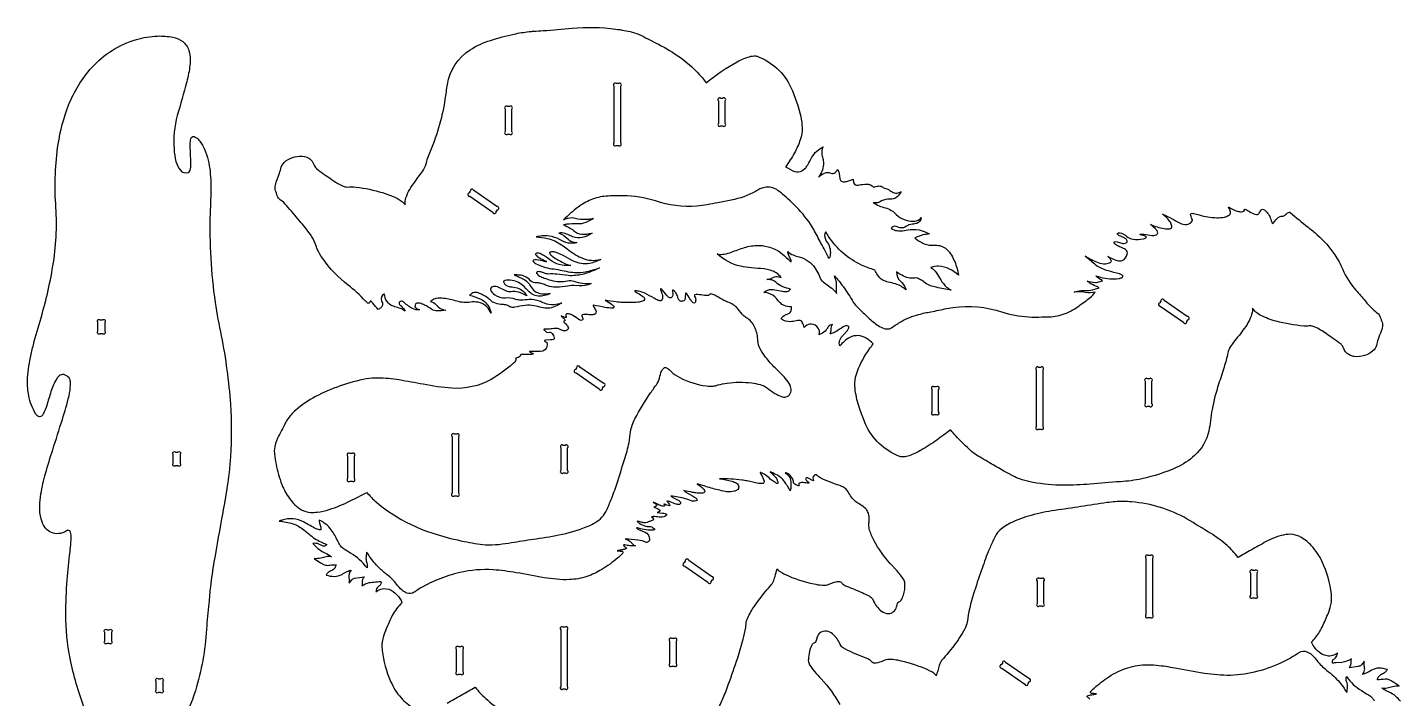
# Model space of a CAD drawing. Extents: x -375 to 858, y -1078 to 190.
# Drawn here: x -375 to 828, y -398 to 190 of the extents above; entities that cross this region are included whole.
import ezdxf

# ---------------------------------------------------------------- set-up
doc = ezdxf.new("R2010")
doc.units = 0
doc.header["$MEASUREMENT"] = 0
doc.layers.get('0').update_dxf_attribs({"linetype": 'CONTINUOUS'})

msp = doc.modelspace()

# ---------------------------------------------------------------- linework, layer by layer
for points in [[(-324.9, -406, -0.039625), (-337.3, -362.8, -0.049476), (-341.1, -324.1, -0.022444), (-339.8, -294, -0.00779), (-337.4, -269.4, 0.008034), (-336.6, -261, 0.042821), (-336.7, -253.2, 0.128874), (-337.6, -251, 0.269743), (-339.2, -250.5, 0.103055), (-340.8, -251.2, 0.013564), (-342.2, -252.2, -0.093815), (-349.3, -253.5, -0.235984), (-359.5, -247.8, -0.090643), (-362.8, -240.4, -0.071947), (-364, -229.5, -0.031646), (-362.9, -218.7, -0.029056), (-358.9, -200.7, -0.009413), (-352.5, -180, -0.004131), (-344.1, -153.4, 0.019777), (-338.3, -132.9, 0.045657), (-337, -123.4, 0.043946), (-337.2, -119.6, 0.09576), (-338.3, -117, 0.168259), (-342.9, -114.2, 0.217439), (-346.9, -115.3, 0.081522), (-349.1, -117.8, 0.052266), (-352, -123.3, 0.020404), (-354.1, -129.1, 0.005948), (-357.8, -141.2, -0.046261), (-360.9, -148.7, -0.133099), (-363, -151, -0.258398), (-365.1, -151, -0.109508), (-367.4, -148.7, -0.093284), (-373.6, -132.5, -0.054545), (-374.7, -119.6, -0.040254), (-372.1, -99.2, -0.014195), (-369.5, -88, -0.008575), (-362.8, -64.4, 0.031501), (-351.9, -16, 0.058313), (-350, 35.3, -0.053062), (-347.8, 87.5, -0.054235), (-338.7, 121.6, -0.088599), (-318.4, 154.6, -0.139104), (-279.2, 179.2, -0.05795), (-260.7, 182.2, -0.056104), (-247.2, 181.1, -0.101363), (-238.7, 177.4, -0.159217), (-233.3, 169.6, -0.079945), (-232.1, 161.5, -0.028165), (-232.4, 156.6, -0.037801), (-235.1, 142.1, -0.003663), (-243.4, 112.7, 0.082299), (-246.3, 83.1, 0.04191), (-244.6, 72.4, 0.098123), (-240.7, 64.7, 0.316092), (-234, 62.7, 0.201062), (-232.5, 64.2, 0.080538), (-231.7, 67.4, 0.037715), (-231.6, 73.2, -0.009499), (-232.1, 87.4, -0.054076), (-231.5, 92.2, -0.103436), (-230.7, 93.7, -0.289983), (-228.6, 94.1, -0.046971), (-227.1, 93.4, -0.071236), (-223.7, 90.1, -0.068005), (-219.6, 83.1, -0.075388), (-214.7, 63.6, -0.033942), (-214.1, 44.9), (-214.7, 26.7, 0.04212), (-210.3, -51, 0.016166), (-204.9, -80.3, -0.031201), (-196.9, -140.2, -0.032379), (-196.8, -185.8, -0.022818), (-200, -213.7, -0.00812), (-203.6, -235, 0.001249), (-211.3, -278.1, 0.01376), (-214.4, -299.9, 0.005182), (-215.8, -314.4, 0.005052), (-217.9, -337.1, -0.060313), (-227.6, -390.9, -0.046615), (-240, -420.4, -0.05196)], [(231.8, -404.2, 0.003123), (236.8, -392.8, 0.020133), (239.4, -385.8, -0.002128), (247.7, -362, 0.018421), (252.4, -345.9, 0.019185), (254.6, -335.6, -0.018648), (255.4, -329.8, -0.051371), (256.4, -327, -0.037378), (262.3, -316.8, -0.023851), (271.8, -304.4, -0.009852), (277.5, -297.7, 0.073375), (278.8, -295.5, 0.034553), (280.3, -290.9, -0.026228), (282.3, -284.3, 0.132925), (283.3, -285.6, 0.039108), (284.3, -286.4, 0.049597), (292.2, -290.5, 0.051375), (316, -297.8, 0.048939), (323.7, -298.5, 0.06389), (326.4, -298.1, -0.039626), (334, -295.5, -0.090769), (336.9, -295.4, -0.211409), (339.2, -297, 0.098458), (339.5, -297.4, 0.061397), (343, -299.4, -0.003069), (356.6, -305, -0.025073), (362.7, -308, -0.069579), (365.5, -310.2, -0.103534), (366.3, -311.7, 0.1284), (373.7, -321.4, 0.159147), (379.5, -323.4, 0.344923), (386.9, -317.5, -0.024996), (387.7, -314.5, -0.199538), (388.8, -313.1, 0.163075), (390.3, -312.4, 0.061953), (390.9, -311.7, 0.069824), (392.8, -307.3, 0.082306), (394.2, -297, 0.047559), (393.9, -295.3, 0.061785), (393.4, -294.2, 0.051087), (387.2, -286), (381.2, -279.6, -0.054219), (367.1, -259.6, -0.048917), (363.2, -250.4, -0.061294), (362.5, -245.5, -0.032725), (362.8, -242.2, 0.095818), (362.1, -235.5, 0.144382), (358.5, -230.4, 0.050689), (353.9, -227.4, -0.03778), (350, -224.5, -0.063981), (347.3, -221.4, 0.002457), (344.4, -216.8, 0.059957), (341.9, -213.8, 0.071196), (339, -212.2, 0.015598), (333.4, -210.1, 0.003317), (324.2, -206.5, -0.068247), (317, -202.5, 0.140986), (316, -201.8, 0.219461), (315.1, -202, 0.314452), (313.6, -205.8, 0.083699), (314.1, -206.8, -0.27234), (314.1, -207.1, -0.256875), (314, -207.1, -0.056413), (311.3, -205.9, 0.020485), (308.8, -204.7, 0.057873), (307.7, -204.5, 0.28392), (307.1, -205.5, 0.157772), (307.7, -206.6, 0.028303), (309.4, -208.1, -0.088738), (310, -208.8, -0.374939), (309.9, -209.1, -0.108576), (308.5, -209.2, 0.027385), (303.7, -208.7, 0.092985), (301.7, -209.1, 0.359122), (301.1, -210.3, 0.017581), (301.5, -211.7, -0.023954), (298.6, -210.6, -0.127415), (296.9, -209.4, -0.122742), (296.5, -207.7, 0.109031), (295.4, -205, 0.110401), (291.8, -201.1, 0.093667), (289.3, -200.1, -0.066918), (292.6, -203.4, -0.126769), (294.2, -207.7, -0.043127), (294.1, -213.8, -0.060651), (293.6, -215.9, 0.038289), (288.4, -207.6, 0.098612), (282.4, -202.3, 0.008085), (277, -199.6, 0.067276), (276.2, -199.4, -0.041285), (281, -204.4, -0.092868), (282.6, -207.4, -0.055335), (282.8, -208.9, -0.57281), (281.9, -209.4, -0.076759), (279.5, -208, 0.013057), (276.2, -205.6, 0.004919), (271.6, -202, 0.063904), (268.2, -200.1, 0.061873), (267.5, -199.9, 0.463224), (267.4, -200.1, 0.054751), (268.3, -201.9, -0.058513), (270.7, -207.4, -0.433034), (269.6, -209.4, -0.097951), (265.7, -209.5, -0.011897), (255.9, -207.3, 0.019995), (251.4, -206.5, 0.040895), (231.8, -205.5, -0.033647), (242.4, -207.5, -0.080578), (246.6, -209.3, -0.214232), (248.5, -212.5, -0.281608), (247.1, -215.2, -0.115371), (244.4, -216.3, -0.056117), (238.8, -216.8, -0.03448), (236.6, -216.5, -0.022702), (224.3, -213.5, -0.001426), (212.2, -209.9, -0.035181), (216.2, -212.9, -0.035614), (218, -214.8, -0.145757), (218.7, -216.5, -0.267594), (218, -217.6, -0.104965), (216.1, -218, -0.050353), (212, -217.9, -0.018117), (208.1, -217.3, -0.009881), (200.4, -215.7, 0.042433), (202.3, -217.1, -0.008818), (209.7, -221.4, -0.061206), (211.6, -222.9, -0.089853), (212, -223.7, -0.274847), (211.8, -224.4, -0.1213), (209.7, -225), (207.6, -225.1, 0.069345), (195.5, -221.5, -0.006492), (188.9, -220.4, 0.030718), (190.9, -221.7, -0.002346), (195.5, -224.2, -0.084085), (197.4, -225.8, -0.466609), (196.7, -227.8, -0.15354), (195, -228, -0.054313), (194, -227.7, -0.00554), (188.5, -225.6, 0.085365), (185.4, -225, -0.018522), (187.6, -227.5, -0.051229), (188.1, -228.5, -0.481999), (187.8, -229, -0.09259), (185.4, -228.4, 0.011901), (183, -227.5, -0.112707), (183.5, -228.9, -0.423502), (182.7, -229.5, -0.088119), (181.3, -229.3, -0.028039), (177.4, -227.7, 0.010223), (173.6, -226, -0.092817), (176.4, -227.9, -0.381737), (176.4, -229.2, -0.118381), (174.2, -230.2), (177.2, -231.5, -0.093922), (179.1, -232.6, -0.459724), (179, -234, -0.101881), (177.1, -235), (181.6, -235.4, -0.030209), (184.2, -235.9, -0.160547), (185.2, -236.5, -0.309309), (185.1, -237.2, -0.216388), (180.1, -239.1, -0.009221), (174.8, -238.4, 0.065613), (172.2, -238.6, -0.108762), (173.6, -240.1, -0.200371), (173.7, -241, -0.133326), (172.7, -241.9, -0.057301), (170.7, -242.7, 0.016793), (168.2, -243.7, -0.092747), (166.2, -244, -0.049995), (163, -243.4, -0.004888), (159.5, -242.4, 0.106088), (161.4, -244.3, 0.094239), (166.7, -246.8, 0.050529), (170, -247.1, -0.07361), (172.3, -247.6, -0.082687), (173.8, -248.7, -0.010582), (175.1, -250, -0.077741), (172.5, -250.5, -0.044413), (167.5, -250.2, -0.023398), (160.6, -248.7, 0.014977), (158.8, -248.3, 0.115078), (159.1, -248.6, 0.073282), (161.4, -250), (166.4, -252, -0.301534), (170.4, -258.6, -0.321555), (168.5, -261, -0.075535), (167.4, -261.1, 0.094365), (160.2, -259.1, -0.01165), (149.1, -258.1, -0.088339), (153.2, -260, -0.08287), (155, -262.1, 0.14825), (158, -264.1, -0.069564), (153.2, -264, -0.006891), (148.8, -263.3, 0.05626), (147.7, -263.3, 0.403106), (147.6, -263.6, 0.08615), (148.9, -265, -0.008061), (150.4, -266.1, -0.102579), (150, -266.5, -0.100159), (148.1, -267.3, -0.020424), (145, -267.8, 0.024961), (141.9, -268.4, -0.032071), (146.1, -268.9, -0.179441), (146.9, -269.4, -0.231994), (147, -270.1, -0.097619), (146, -271.5, -0.027104), (142.5, -274.7, -0.04281), (128.5, -284.9, -0.048742), (115.5, -290.9, -0.072726), (100.1, -293.7, -0.034422), (89, -293.4, -0.018612), (78, -292, -0.002502), (53.6, -287.6, 0.024851), (33.3, -285.1, 0.073594), (4.2, -287.5, 0.084372), (-32.7, -302.6, 0.004801), (-35.9, -304.8, -0.232535), (-42.2, -305.4, -0.087501), (-46.4, -302.9, -0.05935), (-51.3, -297.6, 0.061373), (-59.4, -289.5, -0.019107), (-66.4, -283.5, -0.05374), (-75, -273.3, -0.011316), (-77.5, -269.6, 0.047441), (-78.1, -275.2, 0.088427), (-77.4, -279.1, -0.091534), (-77, -281.3, -0.04067), (-77.2, -283.5, 0.108707), (-91.6, -270.5, -0.009552), (-98, -266.5, -0.094448), (-100.7, -263.7, -0.034766), (-102.9, -259.7, 0.040478), (-108.5, -250.2, 0.132366), (-119.1, -241.6, 0.103916), (-118.8, -244.2, -0.041564), (-117.7, -247.8, -0.065095), (-117.6, -250.2, -0.092185), (-121.8, -249.2, -0.032118), (-127, -246.4, 0.00364), (-132.7, -243.2, 0.19715), (-151.5, -241.6, 0.025181), (-154.2, -242.5, -0.057412), (-142.2, -244.8, -0.0904), (-132.6, -250, -0.004543), (-126.9, -254.8, 0.070352), (-116.2, -261.3, 0.007983), (-112.3, -262.9, -0.281215), (-115.5, -264.3, -0.073444), (-118.1, -263.1, 0.13587), (-123.3, -261.9, 0.044658), (-124.6, -262.1, 0.013845), (-120.3, -266.3, 0.083432), (-114.1, -270.1, -0.064705), (-108.3, -273.6, 0.090431), (-113, -273.7, 0.012523), (-117.6, -274.9, -0.097621), (-123.4, -275.2), (-117.9, -278.9, 0.024314), (-115.3, -280.4, 0.122403), (-111.8, -281.2, 0.033679), (-109.7, -281, -0.017236), (-104.3, -280.6, -0.118203), (-105.5, -283.6, -0.100563), (-108, -285.7, 0.039391), (-111.2, -287.5, 0.099717), (-113.1, -289.7, 0.06507), (-105.8, -290.9, 0.130382), (-99.1, -289.1, -0.026502), (-94.6, -286.5, -0.069949), (-91.1, -285.4, 0.247945), (-93, -292.1, -0.076717), (-92.8, -296.9), (-90.4, -293.9, -0.174205), (-88.1, -292.4, 0.001666), (-79.6, -291.2, 0.06913), (-81.1, -293.7, 0.116379), (-81.4, -296.3, -0.087092), (-81.6, -299.2, -0.151257), (-71.3, -295.8, 0.037202), (-65, -295.2, -0.100509), (-65, -297.3, -0.182452), (-66.6, -299.2, 0.190168), (-69.1, -302.9, 0.045906), (-69.4, -304.4, -0.235485), (-60.3, -301.7, -0.152145), (-52.6, -305.4, -0.075171), (-47.3, -312.1, -0.092613), (-46.7, -313.8), (-46.7, -313.9, 0.069677), (-55.1, -325.2, 0.019676), (-61.9, -340.6, 0.070481), (-64.1, -350.7, 0.050387), (-63.9, -355.6, 0.074492), (-56.5, -382.8, 0.070878), (-47.4, -397.2, 0.092873), (-35.8, -406.2, 0.137871)], [(828.4, -400, 0.015461), (824.1, -395.8, 0.086539), (818, -392, -0.028526), (813.8, -389.8, -0.030209), (812.1, -388.5, 0.092197), (816.8, -388.4, 0.01218), (821.5, -387.2, -0.097495), (827.3, -386.9, 0.001857), (821.1, -382.8, 0.046288), (818.3, -381.3, 0.101322), (814.9, -380.9, -0.014131), (808.1, -381.5, -0.118678), (809.3, -378.5, -0.100279), (811.8, -376.4, 0.039328), (815, -374.6, 0.099792), (816.9, -372.4, 0.064308), (809.6, -371.2, 0.130332), (802.9, -373, -0.026602), (798.4, -375.6, -0.069849), (794.9, -376.7, 0.117284), (796.9, -373, 0.090338), (796.9, -371.2, -0.016769), (796.5, -366.9, -0.047039), (796.6, -365.2, -0.015675), (793.7, -368.8, -0.1102), (792.6, -369.4, -0.053577), (791.3, -369.7), (783.4, -370.9, 0.082179), (785, -368.1, 0.062557), (785.2, -366.9, -0.008969), (785.2, -363.9, -0.054732), (785.4, -362.9, -0.12917), (776.9, -366.2), (772, -366.5, 0.021914), (768.9, -366.9, -0.100065), (768.9, -364.8, -0.182452), (770.4, -362.9, 0.19003), (773, -359.2, 0.046813), (773.2, -357.7, -0.237978), (764, -360.4, -0.166502), (755.6, -355.9, -0.073905), (750.9, -349.6, -0.054212), (750.5, -348.3, 0.051463), (757.5, -339.3, 0.026157), (759.2, -336.2, 0.007638), (764.6, -324.3, 0.043464), (767.4, -315.8, 0.080012), (767.8, -306.4, 0.078296), (759.8, -278.1, 0.075994), (750.4, -264, 0.068794), (741.6, -256.9, 0.024704), (738.5, -255.3, 0.11813), (729.9, -254.1, 0.040987), (725.8, -254.7, 0.069537), (710.7, -260.4, 0.006169), (697.5, -267.8, -0.00256), (686.1, -274.2, 0.052295), (676.4, -263.9, 0.044481), (661.9, -253.1, 0.001785), (641.5, -240.7, 0.111885), (592.8, -225.7, 0.011711), (585.5, -225.2, 0.043791), (571.2, -226.3, -0.003276), (525.5, -233.1, 0.024858), (504.8, -237.4, 0.045505), (486.3, -244.3, 0.075531), (476.6, -251.1, 0.094154), (472.2, -257.6, -0.008116), (468.2, -266.6, 0.011687), (467, -269.3, 0.00948), (461, -286, 0.002309), (454.2, -306.1, 0.045787), (448.7, -330.9, -0.080558), (446.6, -336.9, -0.043492), (436.9, -351.6, -0.018181), (426.9, -363.8, 0.082354), (424.9, -366.8, 0.032193), (424.2, -368.9), (422.9, -373.4, -0.017846), (421.5, -377.8, 0.122059), (419.5, -375.7, 0.047003), (411.7, -371.6, 0.05184), (387.8, -364.3, 0.024132), (382, -363.5, 0.091596), (376.5, -364.3), (373.4, -365.6, -0.08103), (367.5, -366.8, -0.281821), (364.6, -365, 0.129242), (364.1, -364.5, 0.042808), (360.7, -362.7), (348.5, -357.7, -0.035215), (340, -353.4, -0.146743), (337.5, -350.4, 0.118867), (330.7, -341.2, 0.128135), (325.6, -338.8, 0.212013), (319.3, -340.5, 0.123237), (317.4, -343.5, 0.046527), (316.4, -346.9, -0.129969), (315.5, -348.6, -0.131248), (314.2, -349.2, 0.130904), (313.3, -349.9, 0.06719), (312, -352.2, 0.078604), (309.9, -360.4, 0.034124), (309.5, -364.6, 0.135787), (310.6, -368.2, 0.051254), (315, -374.2, 0.012537), (320.8, -380.6, -0.062914), (337.1, -403.1, -0.058332)], [(556.1, -398.4, 0.037765), (555.5, -397.7, 0.028005), (553.5, -395.9, -0.167583), (554.7, -395.1, -0.047541), (559, -394.3, 0.022938), (561.9, -393.7, 0.017623), (558.9, -393.4, -0.082963), (557.2, -393, -0.375123), (556.8, -392, -0.109531), (558.4, -390, -0.029916), (571, -379.9, -0.060379), (587.3, -371.5, -0.080931), (604.5, -368.3, -0.03048), (614.6, -368.6, -0.023545), (630.6, -370.9, 0.007784), (656.5, -375.5, 0.041509), (679.4, -377.2, 0.106732), (726.4, -365.1, 0.038597), (739.8, -357.2, -0.244193), (746.4, -356.9, -0.089588), (750.7, -359.5, -0.049583), (754.2, -363.3, 0.058457), (762.3, -371.9, -0.006957), (768.5, -377, -0.059824), (778.1, -387.6, -0.014017), (781.3, -392.5, 0.034572), (782, -387.6, 0.102753), (781.2, -383, -0.092281), (780.8, -380.8, -0.039818), (781.1, -378.6, 0.102024), (794.1, -390.8, 0.011403), (800.2, -394.5, -0.077149), (803.8, -397.4, -0.056901), (805.4, -399.8, 0.017157)], [(-7.1, -401.8, 0.005913), (5.3, -394.9, -0.003181), (17.7, -387.9, 0.049484), (26.9, -397.8, 0.044019), (41.9, -409, 0.002318)]]:
    msp.add_lwpolyline(points, format="xyb")
for points in [[(263.3, 46.1, -0.077275), (242, 38.6), (230.1, 36.3, -0.037211), (211.7, 33.3, -0.100791), (175.5, 37.9, 0.073926), (147.1, 42.3, 0.014815), (132.4, 42, 0.08555), (118.9, 38.8, 0.065025), (107.7, 32.4, 0.022769), (101.2, 27, 0.003792), (95, 21.3, -0.153813), (102.8, 23.2, -0.028229), (107.5, 22.3, 0.071232), (117.4, 22, 0.020928), (121.4, 22.5, -0.040647), (114.6, 19, -0.109795), (106.5, 17.7, 0.04221), (97.8, 17.4, 0.020819), (94.9, 16.9, -0.007199), (100.7, 14, -0.046741), (104.8, 11.2, 0.182794), (113.3, 8.7, 0.035893), (117.5, 9.2, -0.010618), (120.2, 9.6, -0.094366), (111.4, 5.8, -0.134216), (103, 6.5, -0.0481), (98.9, 8.3, 0.081373), (93.6, 9.8, 0.071339), (91, 9.7, -0.12239), (98.8, 4.6, 0.161252), (104.6, 1.7, 0.02722), (106.7, 1.4, -0.114236), (99, 1, -0.083936), (91.4, 4.1, 0.174209), (73.7, 6.8, 0.014918), (70.9, 6.3, -0.044532), (80.8, 5, -0.088665), (93.3, -0.6, -0.022846), (98.2, -4.2, 0.054683), (110.4, -11.8, 0.146721), (125, -13.9, 0.029606), (127.7, -13.3, -0.064796), (117.8, -16.9, -0.167337), (103.6, -14.8, -0.005485), (95.3, -10.3, 0.024123), (90, -7.8, 0.033176), (87.3, -6.9, 0.089013), (83.7, -6.9, 0.170089), (82.8, -7.3, 0.22192), (82.8, -7.7, 0.137399), (84.1, -9.7, 0.055243), (92.3, -15, 0.041568), (99.1, -18.1, 0.022846), (101.5, -18.8, -0.037139), (93.7, -18.4, -0.110021), (84.7, -14.8, -0.005212), (77.6, -10, 0.048123), (74.5, -8.3, 0.114774), (72.2, -7.9, 0.03862), (70.9, -8.1, 0.313509), (70.3, -8.9, 0.171431), (70.4, -9.2, 0.089671), (73.9, -12, 0.010374), (79.9, -15.1, -0.081593), (80.3, -15.3, -0.035593), (78.3, -15.1, 0.01952), (71.3, -13.8, 0.070539), (68.8, -13.9, 0.451869), (68.3, -15, 0.097076), (68.6, -15.4, 0.058781), (70.9, -17.1, 0.081463), (84.6, -21.5, -0.022248), (99.2, -24.1, 0.093939), (113.9, -24.2, 0.024569), (120.2, -22.7, 0.010847), (126.5, -20.8, -0.020157), (116.9, -24.9, -0.066469), (105.6, -27.4, -0.065792), (99.2, -27.5, 0.003042), (89, -26.3, 0.042274), (82, -26.2, -0.059957), (79.8, -25.9, -0.015693), (75.8, -24.5, 0.11635), (72.4, -24.1, 0.453904), (71.4, -25.3, 0.163726), (74, -27.9, 0.04224), (78.1, -29.7, 0.007247), (84, -31.6, 0.130182), (98.6, -32, -0.122056), (104.1, -32.5, 0.098808), (119.1, -34.5, -0.125399), (108.7, -36.6), (104.3, -36.3, 0.060326), (96.4, -37.1, -0.062485), (86.3, -37.7, -0.087563), (79.1, -35.8, 0.017569), (75.5, -34.5, 0.074366), (71.3, -34, -0.20073), (66.2, -32.1, 0.199223), (56.1, -27.1, 0.024896), (51.8, -27), (58.9, -30.2, -0.17639), (66.1, -36.9, 0.083701), (69.9, -41.2, 0.115067), (74.6, -43.2, 0.07122), (80.5, -43.4, 0.016131), (83.4, -43.1, -0.138566), (72.8, -45.5, -0.11634), (67.5, -43.8, -0.033733), (66.6, -43.2, -0.036095), (60.4, -37.2, 0.161002), (50, -31.8, 0.088956), (43.5, -31.8, 0.112838), (42.4, -32.4, 0.147491), (42.6, -33.6, 0.23616), (47, -37, 0.023665), (50.1, -37.4, -0.043302), (55.7, -38.8, -0.097684), (59.5, -41.2, -0.049839), (62.9, -45.2, 0.054867), (55.5, -42, 0.108319), (49, -41.7, -0.140495), (44.4, -41, -0.008789), (39.6, -38.4, 0.096641), (34.4, -37, 0.218382), (31.3, -38.4, 0.249625), (31.1, -39.8, 0.156745), (34.7, -44.4, 0.184598), (44.1, -46.9, -0.120437), (52.8, -48.1, 0.077319), (57.8, -48.7, 0.014914), (65, -48.3, -0.112337), (73.6, -49.6, -0.009591), (78, -51.5, 0.115371), (86.6, -52.7, 0.044111), (93.5, -51.5, -0.032921), (87.3, -54.7, -0.076833), (81.4, -56.1, -0.070617), (75.7, -55.5, 0.004981), (69.3, -53.9, 0.087094), (61.5, -53.6, 0.010336), (52, -55.3, -0.089414), (48.7, -55.1, -0.093193), (47.1, -54.3, 0.145169), (43.3, -53, -0.019485), (40.1, -52.8, -0.055719), (33.9, -51.2, -0.092853), (32, -50, 0.075394), (24.1, -44.4, 0.034624), (20.1, -42.7, 0.104031), (16.8, -42.3, 0.128661), (14.6, -43.2, -0.006483), (12.7, -44.7, -0.050938), (21.7, -47.8, -0.075697), (27, -51.4, -0.095698), (30.1, -55.9, -0.044226), (31.6, -60.3, 0.062785), (27.8, -54.9, 0.162096), (20.1, -50.9, 0.082225), (13.6, -50.8, -0.048465), (7.6, -51.1, -0.055974), (1.5, -49.9, 0.047965), (-10.1, -47.5, 0.063583), (-16.5, -47.6, 0.102623), (-20.5, -49.2, 0.044404), (-21.6, -50.1, -0.129064), (-16.8, -52.8, -0.004692), (-14.8, -54.9, 0.150716), (-8.1, -57.9, -0.037771), (-15.6, -58.5, -0.131228), (-20.4, -57.1, 0.045153), (-26.7, -53.3, 0.046271), (-30.9, -51.8, 0.121482), (-33.6, -51.8, 0.561306), (-34.6, -55.5, 0.081253), (-33.3, -56.5, 0.031173), (-31.2, -57.5, -0.164332), (-37.4, -56.4, -0.051963), (-40.8, -54.3, -0.026721), (-44.7, -51, 0.141452), (-46.9, -49.9, 0.222824), (-48.6, -50.7, 0.170388), (-49.1, -51.7, 0.213865), (-48.8, -52.7, 0.041939), (-47.4, -54, -0.045973), (-44.7, -57.2, -0.030051), (-43.9, -58.6, 0.085568), (-49.1, -55.9, 0.0105), (-54.1, -54.4, -0.123432), (-58.3, -51.7, -0.173002), (-61.7, -45.2, 0.019325), (-61.9, -43.7, 0.281839), (-62.2, -43.7, 0.405111), (-64.6, -49.5, -0.036902), (-63.7, -51.3, -0.104585), (-63.6, -53.3, -0.18404), (-65.1, -55.7, -0.03475), (-67.3, -57.2, 0.003764), (-72, -51.7, 0.014501), (-73.7, -49.9, 0.596695), (-74.5, -50.2, -0.128211), (-75.2, -51.7, 0.054321), (-76.3, -51.8, -0.101634), (-77, -51.3, -0.025411), (-78.8, -49.6, 0.041596), (-93.8, -35.8, -0.073389), (-116, -12.6, -0.040639), (-120.5, -4.9, -0.024731), (-122.5, 0.5, 0.062623), (-126.8, 8.4, 0.02328), (-136.3, 20.5, -0.005827), (-147.6, 33.8, 0.08364), (-152.9, 38.5, -0.157935), (-155.8, 42.4, 0.038349), (-157.4, 46.7, -0.096081), (-157.8, 49.2, -0.073742), (-156.8, 54.2), (-153.9, 62.1, 0.018659), (-152.4, 67.3, -0.162701), (-148.2, 72.9, -0.189484), (-132.1, 76.8, -0.261299), (-124, 70.2, 0.148558), (-119.8, 64.7, -0.00352), (-106.9, 55.7, 0.046817), (-98.2, 50.9, 0.088085), (-94.4, 50, -0.042163), (-86.8, 49.9, -0.043741), (-63.6, 45.1, -0.024565), (-54.2, 41.7, -0.048788), (-46.9, 37.6, -0.059356), (-43.7, 34.5, -0.108501), (-43.1, 40.5, -0.060466), (-39.8, 47.7, -0.028692), (-35, 54.9, 0.009413), (-27.8, 65, 0.100813), (-24.8, 72.4, -0.035893), (-22.7, 78.6, 0.031511), (-14.3, 102, 0.037806), (-8.6, 126.8, -0.003205), (-6.7, 139.9, -0.216015), (13.1, 170.1, -0.069912), (31.1, 178.4, -0.021328), (51.6, 183.9, -0.023565), (64.8, 186.1, -0.013168), (68.8, 186.4, 0.00522), (77.2, 186.9, 0.003527), (102.5, 189, -0.053417), (140.9, 188.3, -0.025899), (155.2, 185.6, -0.055993), (163.2, 182.6, 0.001003), (178.1, 175, -0.031462), (197.4, 163.3, -0.060575), (216.4, 145.8, -0.010754), (220.1, 141.2, -0.046883), (247.2, 159.7, -0.04869), (257.9, 164.1, -0.081642), (263.3, 164.8, -0.063611), (264.6, 164.5, -0.198631), (294.1, 137.2, -0.058116), (302.9, 111.7, -0.035838), (304.1, 102.1, -0.089662), (302.4, 91.3, -0.045121), (297.4, 80, -0.036666), (289.5, 67.8, -0.023452), (291.9, 66.6), (296, 64.3, 0.222851), (302.5, 63.7, 0.14607), (307.2, 66.9, 0.054906), (309, 69.5, -0.012896), (312.5, 76, -0.13922), (322.4, 85.2, 0.158009), (321.4, 78.2, 0.009092), (322.4, 74, -0.050118), (322.8, 69.7, -0.097258), (321.3, 63.7, -0.051434), (318.4, 58.6, -0.089847), (323.7, 62.2, -0.183826), (329.2, 62.2, 0.243257), (333, 62.6, 0.081981), (335.4, 65.3, -0.071601), (336.4, 62.4, -0.007841), (337, 58, 0.156826), (338.1, 55.4, 0.125151), (339.2, 54.8, 0.111513), (342.3, 54.8, 0.051623), (345.6, 55.7, -0.00363), (348.9, 56.9, 0.106501), (349.5, 53.4, 0.164747), (350.8, 52, 0.150423), (354.2, 51.8, -0.041161), (360.6, 52.6, -0.200367), (366.7, 50, -0.054456), (370.8, 50.9, -0.131571), (374.1, 50.3, 0.027432), (376.3, 49, 0.053604), (378.4, 48.4, -0.084801), (381, 47, 0.083777), (384.9, 44.9, 0.174385), (389.2, 45.2, 0.042347), (390.8, 46, -0.089339), (387.2, 41.3, -0.210001), (380.8, 39.4, 0.161804), (373.6, 37.8, -0.093831), (370, 36.3, -0.090753), (366.5, 36.4, 0.09816), (377, 31.8, -0.144594), (386.6, 25.9, 0.181324), (401.2, 20, 0.170319), (407.1, 22, 0.052754), (408.3, 23.2, -0.34699), (404.6, 18.2, -0.049245), (400.6, 17.5, 0.025747), (398, 17, 0.13046), (395.5, 15.6, -0.248853), (389.7, 14.4), (386.4, 15.5, 0.302176), (382.2, 14.1, 0.155179), (387.3, 11.8, 0.065991), (392.1, 11.7, 0.003016), (398.6, 12.7, -0.117264), (409.2, 11.7, -0.039128), (415.8, 8.9, 0.029064), (409.9, 8.1, 0.036436), (406.8, 7.1, -0.008261), (402.7, 5.5, 0.08934), (411.1, 0.3, 0.101551), (420, -0.9, -0.036446), (424.4, -1.3, -0.14709), (431, -4.7, -0.071767), (434.9, -9.7, -0.069511), (439.8, -21.3, -0.024176), (441.2, -27.3, 0.181871), (423.7, -19.4, 0.107613), (416.9, -20.5, -0.093873), (421.5, -24.9, -0.029264), (425.5, -31.2, 0.074595), (430.7, -37.6, 0.069588), (434.8, -40.3, -0.013197), (421.6, -37.8, -0.024847), (416, -36.2, -0.079635), (411.1, -33.3, 0.043114), (407.9, -31.2, 0.024478), (404.4, -29.5, -0.173856), (392.9, -28, -0.039348), (386.7, -24.3, 0.210702), (390.1, -32.2, -0.10802), (394.6, -38.6, -0.030355), (395, -40.1, 0.121798), (385.8, -34.8, 0.015101), (379.5, -33.3, -0.06159), (374.8, -31.5, -0.122919), (370.2, -27, -0.053842), (367.9, -22.7, -0.02975), (356.1, -18.3, -0.139378), (327.2, 6.8, -0.01452), (324.7, 10.8, 0.242159), (324.4, 4.4, 0.052672), (326.3, 1.1, -0.204706), (328.5, -10.1, -0.029344), (327.9, -12.7, -0.01076), (320.6, 0.9, 0.005037), (314.2, 12.8, 0.061632), (301.2, 30.2, 0.031167), (288.6, 42.2, 0.004506), (283.1, 46.8, 0.22692), (271, 49.6, 0.063206), (267, 48.3, 0.010826)], [(139.2, 138.3), (139.2, 88.6, 1), (141.3, 86.5), (143.1, 86.5, 1), (145.2, 88.6), (145.2, 138.3, 1), (143.1, 140.5), (141.3, 140.5, 1)], [(43.8, 118.3), (43.8, 98.5, 1), (46, 96.4), (47.7, 96.4, 1), (49.8, 98.5), (49.8, 118.3, 1), (47.7, 120.4), (46, 120.4, 1)], [(230.7, 125.4), (230.7, 105.7, 1), (232.8, 103.6), (234.5, 103.6, 1), (236.7, 105.7), (236.7, 125.4, 1), (234.5, 127.6), (232.8, 127.6, 1)], [(12.9, 41.9), (33, 27.9, 1), (36, 28.5), (37, 29.9, 1), (36.5, 32.9), (16.3, 46.9, 1), (13.3, 46.3), (12.3, 44.9, 1)], [(391.1, -67.6, -0.060024), (406.1, -61.6, -0.026905), (416.7, -59.2, 0.006897), (430.7, -56.4, -0.11844), (474, -57.8, -0.007857), (481.8, -60.2, 0.061216), (505.4, -63.8, 0.012749), (511.5, -63.8, 0.008183), (522.2, -63.5, 0.089349), (536.3, -60, 0.051451), (545.1, -55.1, 0.005475), (555.4, -47.6, 0.04622), (559.7, -43.6, 0.026546), (560.9, -41.9, -0.139855), (552.1, -42.3, 0.096416), (542.3, -41.9, -0.049389), (548.5, -40.7, -0.020222), (553.1, -40.6, 0.067289), (560.4, -39.4, 0.014755), (564.3, -38.2, 0.058169), (563.1, -37.5, -0.039004), (557.1, -34.6, -0.043862), (553.9, -32.3, 0.065993), (561, -33.5, 0.087476), (565.2, -32.8, 0.025119), (567.2, -32, -0.067805), (562.6, -28.9, -0.031887), (561.4, -27.6, 0.018933), (565.9, -29.1, 0.088966), (581.5, -30.1, 0.05601), (584.1, -29.4, 0.243836), (585.1, -28.3, 0.265565), (584.5, -27.1, 0.077446), (582.3, -26, -0.005665), (572.1, -23.4, -0.069675), (561.8, -18.7, -0.023655), (560.4, -17.6, -0.004476), (552.1, -10.5, 0.043569), (563.5, -16, 0.087447), (569.8, -17.2, 0.146581), (574.5, -15.7, 0.170707), (575, -14.8, 0.114467), (574.9, -14.3, 0.107319), (573.5, -12.3, -0.04766), (571.8, -10.4, 0.066227), (580.1, -14.4, 0.174071), (584.6, -14.3, 0.214738), (589, -8.8, 0.288221), (587.4, -4.8, 0.073325), (585.6, -3.7, -0.014117), (581.2, -1.8, -0.085914), (578, 0.4, -0.162588), (577.4, 1.5, -0.318745), (577.9, 2.1, -0.128668), (580.1, 2.1, 0.008318), (584.2, 0.8, 0.159993), (587.9, 1.1, 0.2165), (588.8, 2.1, 0.2165), (588.6, 3.5, 0.132081), (586.7, 5.3, 0.032329), (582.2, 7.3, -0.154477), (580.3, 8.8, -0.348708), (580.5, 9.5, -0.119073), (581.3, 9.8, -0.186777), (586.3, 8.5, -0.02424), (588.5, 6.7, 0.130276), (594, 4.4, 0.086555), (602.9, 4.6, 0.079177), (605.1, 5.4, 0.209395), (605.6, 6, 0.239368), (605.3, 6.6, 0.058866), (604.1, 7.2, 0.019507), (600.9, 8.2, -0.098528), (600.3, 8.4, -0.344696), (600.4, 8.6, -0.099099), (603.6, 8.7, 0.019901), (610.5, 7.6, 0.117073), (614.2, 8.1, 0.234639), (615.7, 9.9, 0.197123), (615.1, 11.8, 0.052399), (613.3, 13.8, 0.007678), (609.4, 17.1, 0.04953), (621.2, 13.7, 0.071504), (625.9, 13.5, 0.145696), (627.6, 14.2, 0.235866), (628, 15.6, 0.09077), (626.7, 19.1, 0.066468), (623.6, 22.9, 0.028314), (619.9, 26.2, -0.020164), (628.4, 22.1, 0.00905), (635.2, 18.4, 0.140381), (641, 17.2, 0.218804), (645.5, 19.8, 0.068975), (645.9, 20.6, 0.15262), (646, 21.2, -0.004455), (644.6, 25.1, -0.221828), (644.7, 26.6, -0.196113), (645.4, 27, -0.064343), (647.3, 26.8, -0.026667), (651.9, 25.6, 0.066542), (667.3, 23.1, 0.058194), (674.1, 23.7, 0.066773), (677.8, 25.2, 0.053432), (679, 26.1, 0.231168), (679.5, 28.2, 0.102203), (677.9, 31.8, -0.134893), (677.6, 32.3), (677.7, 32.4, -0.090673), (678.4, 32.1, 0.059624), (685.4, 28.9, 0.067075), (689.1, 28.3, 0.123993), (691, 28.9, 0.247417), (691.8, 30.5, -0.229889), (691.8, 30.7, -0.229889), (692, 30.7, -0.072169), (694.8, 29.3, 0.037548), (699.9, 26.5, 0.069865), (702.3, 25.9, 0.294519), (704.6, 27.2, -0.04308), (706.4, 30.1, -0.401215), (708.4, 30.4, -0.145711), (714.3, 23, -0.036201), (715.8, 18.6, 0.159044), (716.2, 18, 0.243184), (716.3, 18, 0.068466), (717.3, 19, -0.050308), (721.1, 23.2, -0.146785), (723.7, 24.4, 0.090196), (725.6, 24.5, 0.075969), (726.6, 25, 0.029519), (729.5, 27.3, -0.17636), (731.1, 28, -0.128248), (731.8, 27.7, 0.015214), (747.4, 14.9, -0.007968), (755.5, 8.2, -0.064925), (770.8, -9.3, -0.042601), (777.7, -22.1, 0.082686), (789.3, -40.2, -0.012009), (797.4, -49.7, 0.024761), (804.1, -57, 0.033993), (808.2, -60.4, -0.154704), (810.7, -64, 0.043632), (812.2, -68.3, -0.080145), (812.6, -70.5, -0.081761), (811.4, -76.2, -0.001832), (808.8, -83.3, 0.030208), (807.3, -88.7, -0.139873), (804.2, -93.5, -0.111014), (796.8, -97.5, -0.105465), (787.9, -98.4, -0.054794), (784.6, -97.6, -0.174306), (779.3, -92.7, 0.010466), (777.8, -89.6, 0.083938), (776.3, -87.7, 0.019196), (773.8, -85.7, 0.002911), (767.2, -81.2, 0.030588), (757.1, -74.4, 0.052568), (751.3, -71.9, 0.10082), (748.4, -71.6, -0.042068), (743.6, -71.7, -0.043879), (719.4, -67.5, -0.046563), (705.9, -62.4, -0.052273), (701.6, -59.4, -0.0785), (698.8, -56.1, -0.062835), (698.4, -59.7, -0.062242), (696, -66.5, -0.042795), (691.5, -73.9, -0.010913), (682.1, -85.9, 0.039162), (678.6, -91, 0.086462), (677.2, -95.2, -0.02138), (673.8, -107.6, -0.003614), (669, -122.5, 0.033184), (663.3, -144.7, 0.013673), (661.8, -154.8, -0.018991), (660.4, -163.6, -0.153249), (648, -185, -0.086144), (631.9, -195.6, -0.048038), (601.8, -205.4, -0.039046), (582.9, -208, 0.008145), (556.4, -210.1, -0.020962), (533.1, -211.1, -0.042897), (506.3, -208.6, -0.018722), (497, -206.4, -0.048142), (490.4, -203.7, -0.019077), (471.4, -193.2, 0.001032), (458.4, -185.6, -0.043197), (452.6, -181.4, -0.030113), (438.5, -167.6, -0.012571), (434.2, -162.6, -0.002815), (422.1, -171.5, -0.021314), (408.4, -180.3, -0.047162), (397.9, -185.2, -0.050786), (393, -186.3, -0.052064), (390.5, -186.2, -0.046848), (389.3, -185.8, -0.198745), (359.7, -157.5, -0.010922), (355, -145.4, -0.041752), (350.9, -130.1, -0.038533), (350.3, -121.9, -0.085414), (352.5, -111.3, -0.063073), (363.1, -91.7, -0.013881), (366.4, -87.3, 0.07033), (360.1, -82.3, 0.106415), (353.2, -80.1, 0.137204), (345.9, -81.7, 0.070326), (340.9, -85.2, 0.03528), (337.2, -89.1, -0.214482), (337.1, -84.1, -0.056294), (338.3, -81.8, -0.029293), (340, -79.7), (343.7, -75.5, 0.095739), (345, -73.4, 0.361508), (344.2, -71.7, 0.062296), (343, -71.2, 0.097329), (340, -72.5, -0.015363), (333.8, -76.5, -0.055436), (329.7, -78.3, -0.027), (328.3, -78.6, 0.229076), (329.5, -74.9, -0.20886), (330.8, -70.3, 0.204583), (327, -72.4, -0.01701), (325.1, -75.1, -0.107431), (320.8, -78.5, -0.022426), (319, -79.3, 0.218715), (318.1, -73.5, 0.242778), (312.3, -70, 0.171232), (307.1, -71.8, 0.034254), (305.8, -72.9, 0.081289), (304.2, -68.5, 0.25792), (301.4, -66.7, 0.078083), (298.8, -67, -0.053326), (293.8, -67.9, -0.16523), (285.7, -65.4, -0.175657), (289.5, -61.8, 0.005145), (292.2, -60.8, 0.236793), (294.4, -58.2, 0.068717), (294.7, -54.9, -0.102193), (288.2, -53.7, -0.091661), (284.8, -51.4, -0.024354), (281.7, -47.7, 0.156728), (274.4, -42.9, 0.053509), (270.5, -42.2, -0.192673), (277.2, -39.7, -0.043553), (280.1, -39.9, -0.010002), (286.8, -41.2, 0.086102), (290.9, -41.4, 0.218087), (294, -39.3, -0.046167), (287.2, -37.4, -0.090848), (281.1, -33.4, 0.149532), (276, -31.1, 0.026028), (273, -30.9, 0.07783), (278.7, -29.1, -0.161023), (283.5, -28.6, -0.037766), (285.8, -29.3, 0.165958), (276, -22.8, 0.039609), (270.7, -21.7, 0.008312), (259.7, -20.8, -0.030816), (250.1, -19.4, -0.124774), (229.6, -8.6, 0.102599), (234.4, -8.9, 0.05696), (240.6, -7.5, -0.005446), (252.2, -3.4, -0.063267), (264.1, -1.1, -0.07925), (274.2, -2.3, -0.027942), (280.1, -4.3, -0.072777), (285.2, -7.4, -0.014963), (291.7, -13.1, 0.011762), (294.4, -15.4, 0.165033), (293.2, -11.7, -0.068669), (291.7, -8.1, -0.044831), (291.5, -6.5, 0.102565), (296.2, -9.5, 0.031077), (301.4, -11.1, -0.08323), (309.5, -14.8, -0.090544), (315.2, -20.7, -0.04834), (318.6, -26.7), (319.9, -29.9, 0.111776), (322.7, -33.2, 0.01406), (327.3, -36.5, -0.0413), (332.5, -40.9, -0.027196), (334.5, -43.1, -0.080142), (334.3, -36.4, 0.081198), (333.8, -32.3, 0.019253), (332.3, -27.8, -0.036203), (340.2, -37.4, -0.018061), (348.9, -50.7, 0.066101), (353, -55.6, 0.010585), (362.1, -64.4, 0.032776), (370.7, -71.3, 0.067084), (376, -73.9, 0.097391), (379.8, -74.2, 0.105543), (382.4, -73.2, -0.019666)], [(54.9, -99.3, 0.082345), (53.4, -99.8, 0.086341), (53, -100.1, -0.03195), (53.1, -101.3, -0.15054), (52.4, -103, -0.059846), (50.4, -104.9, -0.050654), (31.5, -118.4, -0.142312), (-2.8, -126.2, -0.026048), (-27.9, -122.7, 0.005153), (-48.9, -118.9, 0.031575), (-67.8, -117.2, 0.046782), (-77.8, -117.9, 0.071025), (-122.4, -133.5, 0.057472), (-139.6, -145.2, 0.060882), (-147.2, -153.9, 0.028586), (-148.8, -156.6, -0.003012), (-155.5, -169.8, 0.097685), (-158.4, -179.6, 0.045518), (-158.3, -183.6, 0.005908), (-156.9, -192.6, 0.047138), (-151.8, -210.4, 0.055653), (-145.1, -222.8, 0.102248), (-134.5, -232.6, 0.115963), (-126.8, -234.8, 0.053288), (-120.9, -234.6, 0.043687), (-110.5, -232.3, 0.039482), (-91.9, -224.8, 0.006056), (-77.3, -217.3, 0.048261), (-69, -225.9, 0.043376), (-51.5, -238.5, 0.064583), (-15.8, -254.3, 0.027031), (8, -260.2, 0.032606), (26.5, -263.1, 0.043967), (38.3, -262.8, 0.013078), (49.5, -261.3, -0.004053), (68.3, -258.2, 0.015326), (91, -254.6, 0.044972), (114.8, -247.6, 0.076826), (127.3, -240.4, 0.093593), (132, -234.4, 0.007772), (136.5, -224.2, 0.018314), (141.6, -210.1, 0.001774), (148.5, -188.5, 0.02484), (152.4, -173.7, 0.018656), (153.8, -164.3, -0.086151), (157.6, -152.8, -0.031181), (171.3, -130.2, -0.020224), (177.1, -122.1, 0.105478), (179.5, -115.6, -0.085597), (181.8, -109.6, -0.14193), (183.5, -108.1, -0.198388), (185.9, -108.5, -0.049809), (186.8, -109.1, -0.019512), (189.3, -111.6, 0.068605), (196.9, -116.8, 0.088386), (220.2, -124.1, 0.043529), (226, -124.3, 0.070038), (230.2, -123.3, -0.049937), (238.3, -121.6, -0.059276), (259.9, -121.5, -0.03501), (267.2, -122.9, -0.088536), (273.6, -126, 0.016445), (280.1, -130.6, 0.04828), (285.9, -133.4, 0.121653), (289.9, -133.8, 0.229564), (293.6, -130.8, 0.183065), (294.2, -125.7, 0.0741), (292.8, -122.1, 0.059793), (288.3, -116.2), (280.5, -108.4, -0.021301), (272.1, -99, -0.039028), (267.3, -91.7, -0.112701), (265.2, -84.4, 0.094458), (263, -73.6, 0.125859), (256.4, -65.2, 0.014312), (253.3, -63.1, -0.049645), (251.5, -61.3), (247.6, -56.5, 0.144458), (238.9, -50.8, -0.031789), (235.4, -49.2, -0.003191), (228.5, -45.2, 0.05546), (224.9, -43.7, 0.160501), (223.4, -43.8, 0.061987), (222.5, -44.5, -0.147627), (221.2, -45, -0.070873), (218.4, -44.9, 0.014596), (212.7, -44.1, 0.094941), (210, -44.4, 0.390917), (209.6, -45.3, 0.008493), (210.5, -46.9, -0.202589), (210.5, -50.5, -0.083427), (210, -51.3, -0.345496), (208.6, -51.3, -0.091209), (206.6, -49.1, -0.016832), (203.4, -44.1, 0.075832), (202.3, -42.8), (202.1, -42.7, 0.233552), (202, -42.8, 0.124737), (201.8, -43.2), (201.7, -46.4, -0.059935), (201.2, -48.8, -0.25689), (199.6, -49.9, -0.058485), (197.9, -50.1, -0.249686), (196.1, -48.8, -0.068745), (195.1, -46.3, 0.066175), (193.4, -42.6, 0.04358), (191.7, -40.7, 0.060807), (191, -40.2, 0.472878), (190.4, -40.6, 0.075649), (190.4, -41, -0.09495), (190.6, -45.5, -0.42237), (188.2, -47, -0.105338), (185.8, -45.3, -0.032003), (184.6, -43.9), (181.5, -39.9, 0.093521), (180.4, -39), (180.1, -38.9, 0.369649), (179.9, -39, 0.174259), (180, -40.1, -0.047028), (181.6, -45, -0.116147), (181.6, -47.8, -0.11153), (180.7, -49.2, -0.202069), (179.5, -49.6, -0.084558), (178, -49.2, -0.053131), (174.3, -47.4, 0.015004), (166.2, -43, 0.062945), (160.8, -41.2, 0.053592), (157.6, -41, 0.319479), (157.4, -41.1, 0.319479), (157.5, -41.4, 0.048027), (160.2, -43, -0.04057), (164.4, -45.7, -0.106961), (165.9, -47.5, -0.328241), (165.4, -49.3, -0.125666), (164.3, -49.9, -0.067799), (160.2, -50.8, -0.03762), (145.1, -51, -0.012315), (141.2, -50.6, -0.007331), (131.5, -49.1, -0.035142), (137.1, -52.6, -0.057449), (139, -54.4, -0.469217), (138.7, -55.7, -0.116414), (138.2, -55.9, -0.064152), (131.2, -55.4, -0.0102), (121.4, -53.3, 0.204969), (121, -53.4, 0.222352), (121.3, -54.5, -0.036978), (123.2, -58, -0.170886), (123.4, -60.2, -0.225008), (122.1, -61.5, -0.100037), (118.6, -61.9, 0.010378), (113.7, -61.6, 0.080012), (111.5, -61.9, 0.384132), (111, -62.8, 0.117039), (111.7, -64.3, -0.171824), (111.9, -65.9, -0.34074), (110.5, -66.7, -0.109843), (109, -66.2, -0.018226), (103.2, -62.4, 0.052653), (100.6, -61.2, 0.102638), (98, -61, 0.562249), (97.3, -63.5, -0.372339), (97.3, -64.2, -0.200858), (97.1, -64.3, -0.106497), (95.7, -64, 0.020512), (94, -63.3, 0.103659), (92.8, -62.9, 0.083411), (93.4, -63.5, -0.031762), (95.6, -65.4, -0.099193), (96.3, -66.5, -0.214829), (96.2, -66.9, -0.101441), (95.4, -67.3, 0.447802), (95.2, -67.9, 0.085706), (96.3, -69.3, -0.03302), (98.6, -71.8, -0.13302), (99.3, -73.6, -0.232017), (98.7, -74.8, -0.244308), (95, -75.8, -0.070196), (92, -74.6, 0.134645), (87.7, -73.7, -0.040828), (82.6, -74.3, 0.01867), (78.4, -74.5, 0.138724), (77.7, -74.7, 0.294696), (78, -75, -0.108199), (79.1, -76.3, 0.222845), (81.2, -77.2), (82.7, -77.1, -0.212445), (85, -78.2, -0.162122), (86.8, -82.3, -0.309854), (86.2, -83.4, -0.076555), (83.7, -83.9), (79.2, -84.2, 0.046575), (78.3, -84.4, 0.190092), (78.2, -84.5, 0.18074), (78.5, -84.9, -0.375641), (80.8, -88.4, -0.395659), (74.4, -94, 0.019802), (70, -94, 0.021501), (66.4, -93.9, 0.057296), (65.1, -94.1, 0.330216), (65.3, -94.4, 0.078164), (66.4, -94.9, 0.015068), (68, -95.6, -0.16683), (68.5, -96.1, -0.193703), (68.2, -96.3, -0.056802), (65.6, -96.5, 0.002703), (57.5, -96.5, -0.281705), (55.9, -98.9, -0.064439)], [(617.9, -54.3), (638.1, -68.3, 1), (641.1, -67.8), (642.1, -66.4, 1), (641.5, -63.4), (621.4, -49.4, 1), (618.4, -49.9), (617.4, -51.4, 1)], [(-307, -68.5), (-307, -76.2, -1), (-309.1, -78.4), (-310.9, -78.4, -1), (-313, -76.2), (-313, -68.5, -1), (-310.9, -66.4), (-309.1, -66.4, -1)], [(106, -112.7), (126.2, -126.7, 1), (129.1, -126.1), (130.1, -124.7, 1), (129.6, -121.7), (109.4, -107.7, 1), (106.5, -108.3), (105.5, -109.7, 1)], [(509.2, -110), (509.2, -159.8, 1), (511.3, -161.9), (513.1, -161.9, 1), (515.2, -159.8), (515.2, -110, 1), (513.1, -107.9), (511.3, -107.9, 1)], [(604.6, -120), (604.6, -139.7, 1), (606.7, -141.9), (608.4, -141.9, 1), (610.6, -139.7), (610.6, -120, 1), (608.4, -117.9), (606.7, -117.9, 1)], [(417.7, -127.2), (417.7, -146.9, 1), (419.9, -149), (421.6, -149, 1), (423.7, -146.9), (423.7, -127.2, 1), (421.6, -125), (419.9, -125, 1)], [(-2.7, -168.4), (-2.7, -218.1, 1), (-0.6, -220.3), (1.2, -220.3, 1), (3.3, -218.1), (3.3, -168.4, 1), (1.2, -166.3), (-0.6, -166.3, 1)], [(92.6, -178.3), (92.6, -198.1, 1), (94.8, -200.2), (96.5, -200.2, 1), (98.6, -198.1), (98.6, -178.3, 1), (96.5, -176.2), (94.8, -176.2, 1)], [(-241, -184.1), (-241, -191.8, -1), (-243.1, -194), (-244.9, -194, -1), (-247, -191.8), (-247, -184.1, -1), (-244.9, -182), (-243.1, -182, -1)], [(-94.2, -185.5), (-94.2, -205.2, 1), (-92.1, -207.4), (-90.3, -207.4, 1), (-88.2, -205.2), (-88.2, -185.5, 1), (-90.3, -183.4), (-92.1, -183.4, 1)], [(201.2, -281.8), (221.4, -295.8, 1), (224.4, -295.3), (225.4, -293.8, 1), (224.8, -290.9), (204.7, -276.9, 1), (201.7, -277.4), (200.7, -278.9, 1)], [(605.3, -274.8), (605.3, -324.6, 1), (607.4, -326.7), (609.2, -326.7, 1), (611.3, -324.6), (611.3, -274.8, 1), (609.2, -272.7), (607.4, -272.7, 1)], [(696.8, -287.7), (696.8, -307.4, 1), (698.9, -309.6), (700.7, -309.6, 1), (702.8, -307.4), (702.8, -287.7, 1), (700.7, -285.6), (698.9, -285.6, 1)], [(509.9, -294.9), (509.9, -314.6, 1), (512.1, -316.7), (513.8, -316.7, 1), (515.9, -314.6), (515.9, -294.9, 1), (513.8, -292.7), (512.1, -292.7, 1)], [(92.5, -337.5), (92.5, -387.3, 1), (94.7, -389.4), (96.4, -389.4, 1), (98.5, -387.3), (98.5, -337.5, 1), (96.4, -335.4), (94.7, -335.4, 1)], [(-301, -339.8), (-301, -347.5, -1), (-303.1, -349.6), (-304.9, -349.6, -1), (-307, -347.5), (-307, -339.8, -1), (-304.9, -337.6), (-303.1, -337.6, -1)], [(187.9, -347.5), (187.9, -367.2, 1), (190, -369.3), (191.8, -369.3, 1), (193.9, -367.2), (193.9, -347.5, 1), (191.8, -345.3), (190, -345.3, 1)], [(1, -354.6), (1, -374.4, 1), (3.2, -376.5), (4.9, -376.5, 1), (7, -374.4), (7, -354.6, 1), (4.9, -352.5), (3.2, -352.5, 1)], [(479, -371.2), (499.2, -385.2, 1), (502.1, -384.7), (503.1, -383.2, 1), (502.6, -380.3), (482.4, -366.3, 1), (479.5, -366.8), (478.5, -368.2, 1)], [(-256, -382.6), (-256, -390.4, -1), (-258.1, -392.5), (-259.9, -392.5, -1), (-262, -390.4), (-262, -382.6, -1), (-259.9, -380.5), (-258.1, -380.5, -1)]]:
    msp.add_lwpolyline(points, format="xyb", close=True)

doc.saveas('drawing.dxf')
